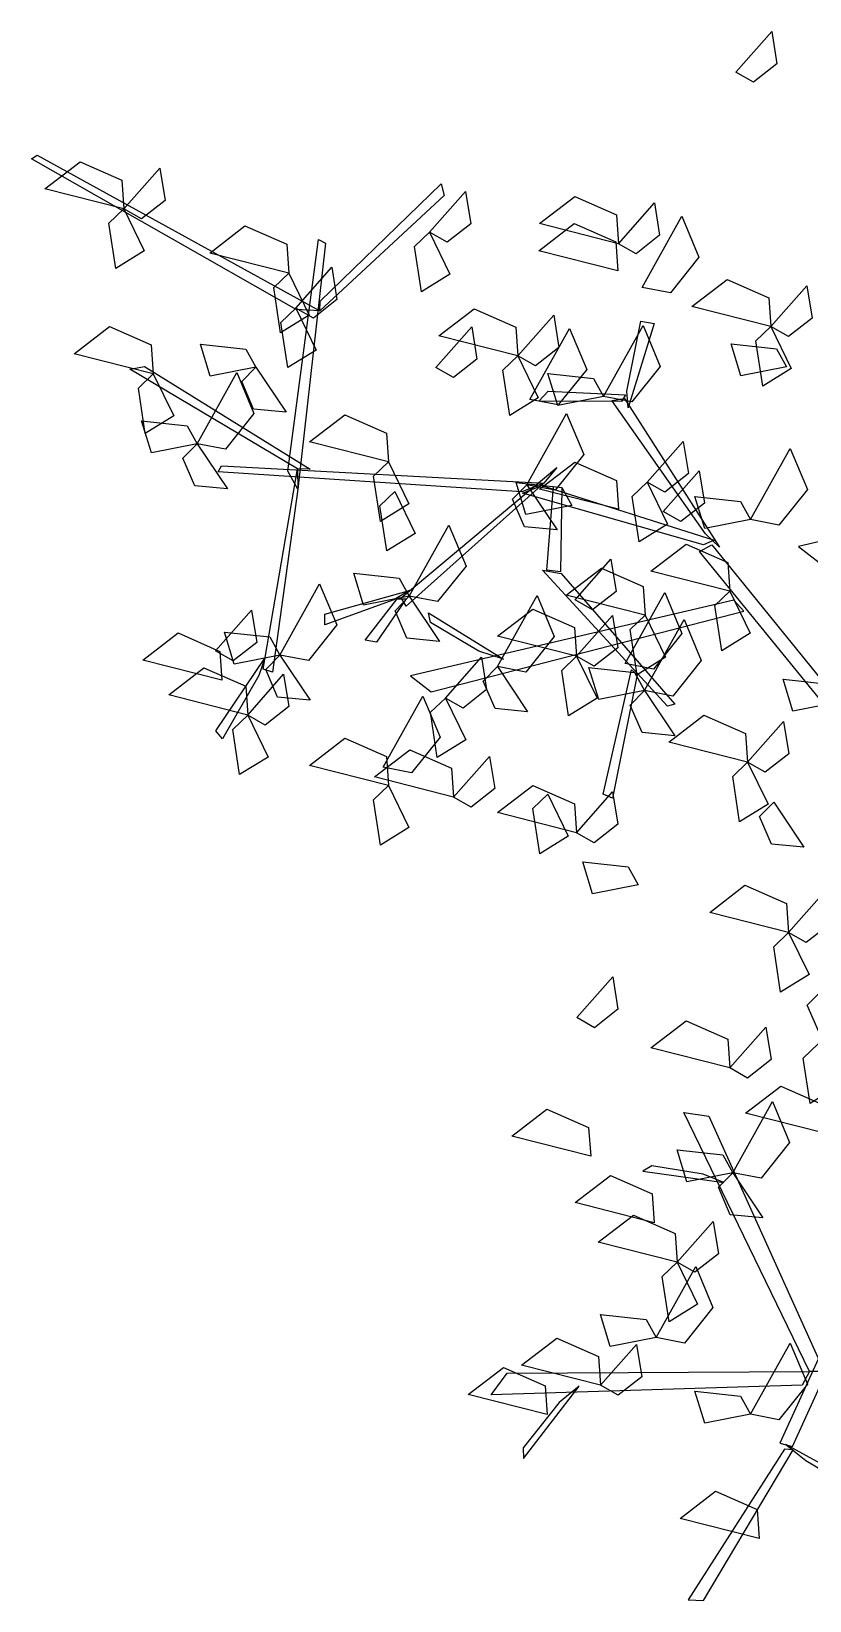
# Model space of a CAD drawing. Extents: x -1501 to 596, y -723 to -174.
# Drawn here: x -1501 to -1253, y -701 to -201 of the extents above; entities that cross this region are included whole.
import ezdxf

# ---------------------------------------------------------------- set-up
doc = ezdxf.new("R2010")
doc.units = 0
doc.layers.get('0').update_dxf_attribs({"linetype": 'CONTINUOUS'})

msp = doc.modelspace()

# ---------------------------------------------------------------- linework, layer by layer
at = {"color": 0, "linetype": 'CONTINUOUS'}
for points in [[(-1276.23, -213.81, 651.84), (-1264.76, -200.81, 639.36), (-1263.1, -211.12, 640.25), (-1270.61, -217.02, 647.85)], [(-1416.46, -289.49, 497.84), (-1500.92, -241.52, 548.23), (-1499.1, -240.28, 549.88), (-1408.93, -290, 497.9)], [(-1471.42, -257.45, 512.96), (-1496.61, -251.04, 507.88), (-1485.36, -242.39, 505.68), (-1472.06, -248.24, 509.32)], [(-1471.42, -257.45, 487.76), (-1459.95, -244.45, 475.28), (-1458.29, -254.76, 476.17), (-1465.8, -260.65, 483.77)], [(-1408.78, -286.85, 502.25), (-1370.17, -249.47, 577.95), (-1369.22, -253.15, 573.6), (-1408.93, -290, 497.9)], [(-1373.9, -264.85, 462.56), (-1362.43, -251.86, 450.08), (-1360.76, -262.17, 450.97), (-1368.28, -268.06, 458.57)], [(-1313.65, -268.56, 512.96), (-1338.85, -262.15, 507.88), (-1327.6, -253.5, 505.68), (-1314.3, -259.35, 509.32)], [(-1471.42, -257.45, 462.56), (-1464.9, -270.84, 457.43), (-1473.99, -276.46, 475.7), (-1476.18, -262.01, 472.89)], [(-1313.65, -268.56, 512.96), (-1302.19, -255.56, 500.48), (-1300.52, -265.87, 501.37), (-1308.03, -271.76, 508.97)], [(-1306.09, -282.47, 355.89), (-1293.45, -259.76, 350.81), (-1287.96, -272.84, 348.61), (-1297.02, -284.2, 352.25)], [(-1418.83, -277.94, 487.76), (-1444.02, -271.53, 482.68), (-1432.78, -262.88, 480.48), (-1419.48, -268.74, 484.12)], [(-1373.9, -264.85, 487.76), (-1367.38, -278.24, 482.63), (-1376.47, -283.87, 500.9), (-1378.66, -269.42, 498.09)], [(-1313.84, -277.19, 651.84), (-1339.03, -270.79, 646.76), (-1327.79, -262.14, 644.56), (-1314.49, -267.99, 648.2)], [(-1419.11, -341.14, 422.19), (-1409.32, -267.25, 528.35), (-1407.1, -268.33, 528.35), (-1415.95, -346.86, 416.54)], [(-1418.83, -277.94, 487.76), (-1412.31, -291.33, 482.63), (-1421.4, -296.95, 500.9), (-1423.6, -282.51, 498.09)], [(-1416.56, -289.08, 546), (-1405.1, -276.08, 533.52), (-1403.43, -286.39, 534.41), (-1410.94, -292.29, 542.01)], [(-1265.02, -294.98, 588.56), (-1290.21, -288.57, 583.48), (-1278.96, -279.92, 581.28), (-1265.67, -285.77, 584.92)], [(-1265.02, -294.98, 578.48), (-1253.55, -281.98, 566), (-1251.89, -292.29, 566.89), (-1259.4, -298.18, 574.49)], [(-1416.56, -289.08, 485.52), (-1410.05, -302.47, 480.39), (-1419.13, -308.09, 498.66), (-1421.33, -293.65, 495.85)], [(-1345.75, -304.36, 512.96), (-1370.94, -297.95, 507.88), (-1359.7, -289.3, 505.68), (-1346.4, -295.15, 509.32)], [(-1462.03, -310.04, 487.76), (-1487.23, -303.63, 482.68), (-1475.98, -294.98, 480.48), (-1462.68, -300.83, 484.12)], [(-1371.92, -308.06, 462.56), (-1360.45, -295.06, 450.08), (-1358.79, -305.38, 450.97), (-1366.3, -311.27, 458.57)], [(-1345.75, -304.36, 462.56), (-1334.28, -291.36, 450.08), (-1332.62, -301.67, 450.97), (-1340.13, -307.56, 458.57)], [(-1318.41, -317.31, 402.08), (-1305.78, -294.6, 397), (-1300.29, -307.68, 394.8), (-1309.35, -319.04, 398.44)], [(-1311, -315.58, 381.79), (-1306.52, -293.23, 390.7), (-1302.2, -293.98, 386.15), (-1310.55, -320.93, 378.22)], [(-1265.02, -294.98, 381.92), (-1258.5, -308.36, 376.79), (-1267.59, -313.99, 395.06), (-1269.79, -299.54, 392.25)], [(-1341.89, -318.27, 355.89), (-1329.25, -295.56, 350.81), (-1323.76, -308.64, 348.61), (-1332.82, -320, 352.25)], [(-1429.27, -307.93, 427.28), (-1443.88, -310.8, 422.15), (-1446.99, -300.58, 440.42), (-1432.46, -302.15, 437.61)], [(-1345.75, -304.36, 381.92), (-1339.23, -317.75, 376.79), (-1348.32, -323.37, 395.06), (-1350.52, -308.92, 392.25)], [(-1259.99, -307.85, 295.73), (-1274.6, -310.72, 290.59), (-1277.71, -300.5, 308.87), (-1263.18, -302.07, 306.06)], [(-1416.06, -340.39, 407.58), (-1469.47, -308.62, 467.08), (-1464.83, -307.72, 466.03), (-1411.97, -340.44, 405.7)], [(-1462.03, -310.04, 487.76), (-1455.52, -323.42, 482.63), (-1464.6, -329.05, 500.9), (-1466.8, -314.6, 498.09)], [(-1448.03, -332.37, 427.28), (-1435.39, -309.66, 422.2), (-1429.91, -322.75, 420), (-1438.97, -334.1, 423.64)], [(-1429.27, -307.93, 427.28), (-1419.64, -322.34, 414.8), (-1430.03, -321.31, 415.69), (-1433.81, -312.54, 423.29)], [(-1318.41, -317.31, 402.08), (-1333.02, -320.19, 396.95), (-1336.14, -309.96, 415.22), (-1321.61, -311.54, 412.41)], [(-1312.64, -318.94, 379.71), (-1339.08, -318.78, 450.61), (-1336.02, -315.59, 450.1), (-1311.36, -316.72, 381.64)], [(-1285.86, -361.13, 301.93), (-1315.77, -318.59, 383.51), (-1311.71, -317.89, 381.11), (-1281.37, -365.39, 292.53)], [(-1448.03, -332.37, 427.28), (-1462.64, -335.25, 422.15), (-1465.75, -325.02, 440.42), (-1451.22, -326.6, 437.61)], [(-1386.98, -338.18, 487.76), (-1412.17, -331.78, 482.68), (-1400.93, -323.13, 480.48), (-1387.63, -328.98, 484.12)], [(-1342.86, -345.46, 427.28), (-1330.22, -322.75, 422.2), (-1324.73, -335.83, 420), (-1333.79, -347.19, 423.64)], [(-1448.03, -332.37, 427.28), (-1438.4, -346.79, 414.8), (-1448.8, -345.75, 415.69), (-1452.57, -336.99, 423.29)], [(-1304.46, -344.6, 651.84), (-1292.99, -331.6, 639.36), (-1291.33, -341.91, 640.25), (-1298.84, -347.8, 647.85)], [(-1271.51, -356.57, 452.48), (-1258.87, -333.86, 447.4), (-1253.38, -346.94, 445.2), (-1262.44, -358.3, 448.84)], [(-1344.44, -347.73, 367.38), (-1441.36, -341.35, 417.78), (-1440.26, -339.45, 419.43), (-1337.44, -344.91, 367.44)], [(-1415.95, -346.86, 416.54), (-1424, -405.21, 486.77), (-1426.96, -404.26, 482.05), (-1416.06, -340.39, 407.58)], [(-1386.98, -338.18, 512.96), (-1380.46, -351.57, 507.83), (-1389.55, -357.19, 526.1), (-1391.75, -342.75, 523.29)], [(-1337.44, -344.91, 367.44), (-1381.34, -384.19, 437.67), (-1382.98, -381.55, 432.96), (-1333.34, -339.9, 358.48)], [(-1313.65, -353.24, 487.76), (-1338.85, -346.84, 482.68), (-1327.6, -338.19, 480.48), (-1314.3, -344.04, 484.12)], [(-1328.55, -352.09, 355.89), (-1343.16, -354.97, 350.75), (-1346.27, -344.74, 369.03), (-1331.75, -346.32, 366.22)], [(-1304.46, -344.6, 651.84), (-1297.94, -357.98, 646.71), (-1307.03, -363.61, 664.98), (-1309.23, -349.16, 662.17)], [(-1299.34, -354.01, 546), (-1287.87, -341.02, 533.52), (-1286.21, -351.33, 534.41), (-1293.72, -357.22, 542.01)], [(-1153.12, -341.01, 384.11), (-1256.2, -365.14, 441.06), (-1249.62, -370.26, 435.34), (-1149.86, -344.47, 380.99)], [(-1385.01, -347.56, 487.76), (-1378.49, -360.95, 482.63), (-1387.58, -366.58, 500.9), (-1389.77, -352.13, 498.09)], [(-1342.86, -345.46, 427.28), (-1333.23, -359.87, 414.8), (-1343.62, -358.84, 415.69), (-1347.39, -350.07, 423.29)], [(-1286.56, -364.66, 298.41), (-1344.26, -348.08, 368.02), (-1338.1, -345.64, 366.22), (-1283.14, -363.15, 297.61)], [(-1331.75, -346.32, 366.22), (-1332.1, -373.28, 472.61), (-1336.54, -372.66, 465.09), (-1334.38, -346.05, 362.17)], [(-1271.51, -356.57, 402.08), (-1286.12, -359.44, 396.95), (-1289.23, -349.22, 415.22), (-1274.7, -350.79, 412.41)], [(-1380.38, -381.01, 427.28), (-1367.74, -358.3, 422.2), (-1362.26, -371.38, 420), (-1371.32, -382.74, 423.64)], [(-1278.1, -379.41, 487.76), (-1303.3, -373.01, 482.68), (-1292.05, -364.36, 480.48), (-1278.75, -370.21, 484.12)], [(-1249.44, -413.88, 258.9), (-1287.79, -366.73, 297.65), (-1283.81, -364.59, 295.83), (-1246.27, -410.87, 257.86)], [(-1327.49, -382.16, 651.84), (-1316.02, -369.16, 639.36), (-1314.36, -379.48, 640.25), (-1321.87, -385.37, 647.85)], [(-1380.38, -381.01, 402.08), (-1394.99, -383.89, 396.95), (-1398.1, -373.66, 415.22), (-1383.58, -375.23, 412.41)], [(-1331.95, -373.78, 472.24), (-1295.65, -415.4, 602.26), (-1298.01, -416.08, 602.26), (-1337.82, -372.69, 465.32)], [(-1305.15, -387.06, 557.15), (-1330.34, -380.66, 552.07), (-1319.1, -372.01, 549.86), (-1305.8, -377.86, 553.51)], [(-1421.61, -399.78, 452.48), (-1408.97, -377.06, 447.4), (-1403.49, -390.15, 445.2), (-1412.55, -401.51, 448.84)], [(-1385.29, -382.19, 432.14), (-1407.26, -390.16, 427.73), (-1407.26, -386.73, 421.61), (-1380.28, -379.22, 431.08)], [(-1311.51, -402.52, 656.88), (-1298.87, -379.81, 651.8), (-1293.38, -392.89, 649.6), (-1302.45, -404.25, 653.24)], [(-1278.1, -379.41, 487.76), (-1271.59, -392.8, 482.63), (-1280.67, -398.43, 500.9), (-1282.87, -383.98, 498.09)], [(-1442.17, -398.42, 557.15), (-1430.71, -385.42, 544.67), (-1429.04, -395.73, 545.56), (-1436.55, -401.63, 553.15)], [(-1381.34, -381.86, 432.71), (-1390.78, -395.67, 509.97), (-1394.47, -395.03, 506.41), (-1384.21, -381.86, 432.71)], [(-1380.38, -381.01, 427.28), (-1370.75, -395.43, 414.8), (-1381.15, -394.39, 415.69), (-1384.92, -385.62, 423.29)], [(-1276.87, -382.28, 285.95), (-1379.95, -406.4, 342.89), (-1373.37, -411.53, 337.17), (-1273.61, -385.74, 282.83)], [(-1352.24, -403.48, 518), (-1339.6, -380.77, 512.92), (-1334.11, -393.85, 510.72), (-1343.18, -405.21, 514.36)], [(-1326.99, -400.15, 487.76), (-1352.18, -393.75, 482.68), (-1340.93, -385.1, 480.48), (-1327.63, -390.95, 484.12)], [(-1358.13, -398.51, 333.99), (-1373.6, -389.4, 356.54), (-1374.19, -386.36, 358.91), (-1350.27, -401.07, 323.71)], [(-1326.99, -400.15, 487.76), (-1315.52, -387.16, 475.28), (-1313.86, -397.47, 476.17), (-1321.37, -403.36, 483.77)], [(-1305.15, -387.06, 557.15), (-1298.63, -400.45, 552.01), (-1307.72, -406.07, 570.29), (-1309.92, -391.63, 567.48)], [(-1305.33, -411.13, 452.48), (-1292.69, -388.42, 447.4), (-1287.21, -401.51, 445.2), (-1296.27, -412.86, 448.84)], [(-1440.2, -407.8, 557.15), (-1465.39, -401.4, 552.07), (-1454.14, -392.74, 549.86), (-1440.85, -398.6, 553.51)], [(-1421.61, -399.78, 452.48), (-1436.22, -402.65, 447.35), (-1439.33, -392.43, 465.62), (-1424.81, -394, 462.81)], [(-1421.61, -399.78, 427.28), (-1411.98, -414.19, 414.8), (-1422.38, -413.16, 415.69), (-1426.15, -404.39, 423.29)], [(-1368.85, -413.48, 557.15), (-1357.38, -400.48, 544.67), (-1355.72, -410.79, 545.56), (-1363.23, -416.69, 553.15)], [(-1326.99, -400.15, 487.76), (-1320.47, -413.54, 482.63), (-1329.56, -419.17, 500.9), (-1331.75, -404.72, 498.09)], [(-1431.91, -418.92, 487.76), (-1457.11, -412.51, 482.68), (-1445.86, -403.86, 480.48), (-1432.56, -409.72, 484.12)], [(-1428.31, -406.25, 481.24), (-1439.9, -426.54, 476.83), (-1442.12, -423.93, 470.7), (-1426.41, -400.74, 480.17)], [(-1352.24, -403.48, 427.28), (-1342.61, -417.89, 414.8), (-1353, -416.86, 415.69), (-1356.78, -408.09, 423.29)], [(-1305.33, -411.13, 452.48), (-1319.94, -414.01, 447.35), (-1323.05, -403.78, 465.62), (-1308.52, -405.36, 462.81)], [(-1307.72, -406.07, 570.29), (-1315.59, -445.47, 663.01), (-1318.52, -444.18, 657.68), (-1309.47, -404.44, 564.96)], [(-1431.91, -418.92, 487.76), (-1420.45, -405.92, 475.28), (-1418.78, -416.23, 476.17), (-1426.29, -422.12, 483.77)], [(-1243.36, -414.84, 402.08), (-1257.97, -417.71, 396.95), (-1261.08, -407.49, 415.22), (-1246.55, -409.06, 412.41)], [(-1388.67, -435.57, 587.39), (-1376.03, -412.86, 582.31), (-1370.54, -425.94, 580.1), (-1379.61, -437.3, 583.75)], [(-1368.85, -413.48, 531.95), (-1362.33, -426.87, 526.81), (-1371.42, -432.49, 545.09), (-1373.62, -418.05, 542.28)], [(-1305.33, -411.13, 502.88), (-1295.7, -425.55, 490.4), (-1306.09, -424.51, 491.29), (-1309.87, -415.75, 498.89)], [(-1431.91, -418.92, 487.76), (-1425.4, -432.31, 482.63), (-1434.48, -437.93, 500.9), (-1436.68, -423.48, 498.09)], [(-1272.42, -433.98, 512.96), (-1297.62, -427.57, 507.88), (-1286.37, -418.92, 505.68), (-1273.07, -424.78, 509.32)], [(-1272.42, -433.98, 462.56), (-1260.96, -420.98, 450.08), (-1259.29, -431.29, 450.97), (-1266.8, -437.19, 458.57)], [(-1386.98, -441.39, 563.36), (-1412.17, -434.98, 558.28), (-1400.93, -426.33, 556.08), (-1387.63, -432.18, 559.72)], [(-1366.24, -445.09, 563.36), (-1391.43, -438.68, 558.28), (-1380.19, -430.03, 556.08), (-1366.89, -435.89, 559.72)], [(-1366.24, -445.09, 512.96), (-1354.77, -432.09, 500.48), (-1353.11, -442.4, 501.37), (-1360.62, -448.3, 508.97)], [(-1272.42, -433.98, 603.68), (-1265.91, -447.37, 598.55), (-1274.99, -452.99, 616.82), (-1277.19, -438.54, 614.01)], [(-1386.98, -441.39, 512.96), (-1380.46, -454.77, 507.83), (-1389.55, -460.4, 526.1), (-1391.75, -445.95, 523.29)], [(-1326.99, -456.45, 407.12), (-1352.18, -450.04, 402.04), (-1340.93, -441.39, 399.84), (-1327.63, -447.24, 403.48)], [(-1336.15, -444.16, 626.64), (-1329.63, -457.55, 621.51), (-1338.72, -463.17, 639.78), (-1340.92, -448.73, 636.97)], [(-1326.99, -456.45, 578.48), (-1315.52, -443.45, 566), (-1313.86, -453.76, 566.89), (-1321.37, -459.65, 574.49)], [(-1264.1, -446.69, 427.28), (-1254.47, -461.1, 414.8), (-1264.86, -460.07, 415.69), (-1268.64, -451.3, 423.29)], [(-1307.3, -473.11, 427.28), (-1321.91, -475.98, 422.15), (-1325.03, -465.76, 440.42), (-1310.5, -467.33, 437.61)], [(-1259.34, -488.3, 512.96), (-1284.53, -481.89, 507.88), (-1273.29, -473.24, 505.68), (-1259.99, -479.09, 509.32)], [(-1259.34, -488.3, 462.56), (-1247.87, -475.3, 450.08), (-1246.21, -485.61, 450.97), (-1253.72, -491.5, 458.57)], [(-1259.34, -488.3, 462.56), (-1252.82, -501.68, 457.43), (-1261.91, -507.31, 475.7), (-1264.11, -492.86, 472.89)], [(-1326.93, -515.45, 546), (-1315.46, -502.45, 533.52), (-1313.8, -512.76, 534.41), (-1321.31, -518.66, 542.01)], [(-1248.88, -506.85, 603.17), (-1239.25, -521.26, 590.69), (-1249.64, -520.23, 591.58), (-1253.41, -511.46, 599.17)], [(-1278.1, -531.5, 603.68), (-1303.3, -525.1, 598.6), (-1292.05, -516.45, 596.4), (-1278.75, -522.3, 600.04)], [(-1278.1, -531.5, 462.56), (-1266.63, -518.51, 450.08), (-1264.97, -528.82, 450.97), (-1272.48, -534.71, 458.57)], [(-1249.96, -523.85, 512.96), (-1243.44, -537.24, 507.83), (-1252.53, -542.86, 526.1), (-1254.73, -528.42, 523.29)], [(-1247.91, -552.35, 583.48), (-1273.1, -545.94, 578.4), (-1261.85, -537.29, 576.2), (-1248.55, -543.14, 579.84)], [(-1322.5, -559.68, 557.15), (-1347.69, -553.27, 552.07), (-1336.45, -544.62, 549.86), (-1323.15, -550.48, 553.51)], [(-1277.18, -564.95, 452.48), (-1264.54, -542.24, 447.4), (-1259.06, -555.32, 445.2), (-1268.12, -566.68, 448.84)], [(-1252.74, -628.33, 424.16), (-1292.83, -545.72, 521.59), (-1284.84, -546.89, 515.07), (-1248.03, -628.34, 420.89)], [(-1277.18, -564.95, 452.48), (-1291.79, -567.82, 447.35), (-1294.9, -557.6, 465.62), (-1280.38, -559.17, 462.81)], [(-1286.61, -565.37, 503.27), (-1303, -562.75, 528.04), (-1305.82, -564.45, 529.75), (-1279.98, -568.07, 491.28)], [(-1277.18, -564.95, 502.88), (-1267.55, -579.36, 490.4), (-1277.95, -578.33, 491.29), (-1281.72, -569.56, 498.89)], [(-1302.24, -580.88, 588.56), (-1327.44, -574.47, 583.48), (-1316.19, -565.82, 581.28), (-1302.89, -571.67, 584.92)], [(-1294.89, -593.47, 462.56), (-1320.08, -587.07, 457.48), (-1308.84, -578.42, 455.28), (-1295.54, -584.27, 458.92)], [(-1294.89, -593.47, 487.76), (-1283.42, -580.48, 475.28), (-1281.76, -590.79, 476.17), (-1289.27, -596.68, 483.77)], [(-1301.63, -617.54, 402.08), (-1288.99, -594.83, 397), (-1283.5, -607.91, 394.8), (-1292.56, -619.27, 398.44)], [(-1294.89, -593.47, 462.56), (-1288.37, -606.86, 457.43), (-1297.46, -612.49, 475.7), (-1299.66, -598.04, 472.89)], [(-1235.87, -593.67, 406.1), (-1262.16, -651.17, 434.71), (-1258.1, -652.27, 431.63), (-1232.39, -595.85, 403.62)], [(-1301.63, -617.54, 452.48), (-1316.24, -620.41, 447.35), (-1319.35, -610.19, 465.62), (-1304.82, -611.76, 462.81)], [(-1319.33, -632.73, 487.76), (-1344.53, -626.33, 482.68), (-1333.28, -617.67, 480.48), (-1319.98, -623.53, 484.12)], [(-1319.33, -632.73, 462.56), (-1307.86, -619.73, 450.08), (-1306.2, -630.05, 450.97), (-1313.71, -635.94, 458.57)], [(-1271.51, -641.98, 518), (-1258.87, -619.27, 512.92), (-1253.38, -632.35, 510.72), (-1262.44, -643.71, 514.36)], [(-1336.37, -642.11, 487.76), (-1361.56, -635.71, 482.68), (-1350.31, -627.06, 480.48), (-1337.02, -632.91, 484.12)], [(-1255.07, -632.67, 426.6), (-1354.26, -635.78, 505.99), (-1349.19, -628.89, 501.03), (-1252.74, -628.33, 424.16)], [(-1332.52, -638.21, 491.35), (-1344.06, -652.73, 512.79), (-1343.92, -656.08, 514.21), (-1326.22, -632.98, 480.94)], [(-1271.51, -641.98, 427.28), (-1286.12, -644.86, 422.15), (-1289.23, -634.63, 440.42), (-1274.7, -636.2, 437.61)], [(-1260.65, -653.07, 434), (-1291.41, -701.21, 508.9), (-1286.54, -701.44, 501.95), (-1257.88, -653.38, 430.17)], [(-1253.86, -656.78, 433.25), (-1192.96, -692.76, 471.74), (-1192.89, -688.5, 470), (-1260.27, -651.58, 428.62)], [(-1268.72, -681.62, 487.76), (-1293.91, -675.21, 482.68), (-1282.67, -666.56, 480.48), (-1269.37, -672.41, 484.12)]]:
    msp.add_3dface(points, dxfattribs=at)

doc.saveas('drawing.dxf')
